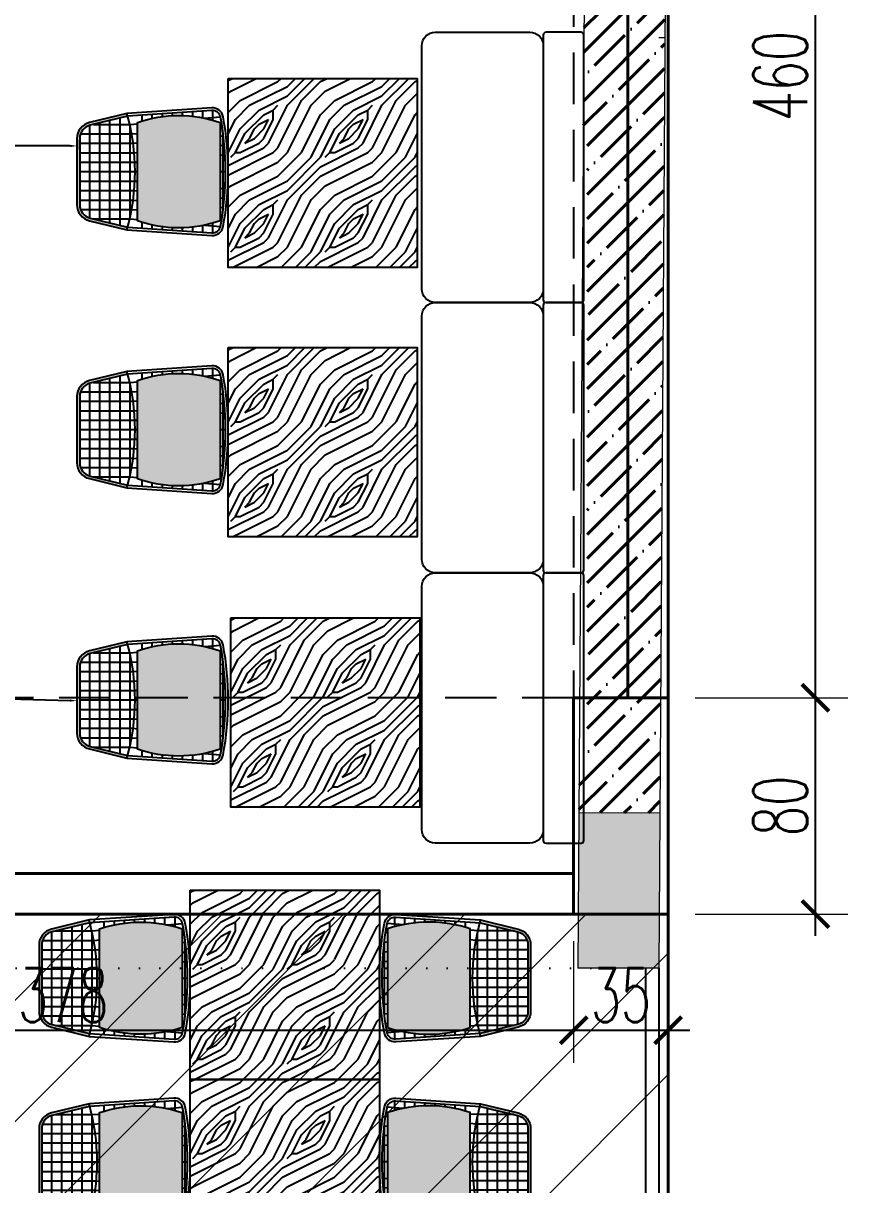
# Model space of a CAD drawing. Header units: millimetres. Extents: x 567392 to 582402, y 4512800 to 4518063.
# Drawn here: x 570239 to 570544.3, y 4513186.4 to 4513616.1 of the extents above; entities that cross this region are included whole.
import ezdxf

# ---------------------------------------------------------------- set-up
doc = ezdxf.new("R2010")
doc.units = ezdxf.units.MM
doc.linetypes.add('DASHED2', pattern=[9.525, 6.35, -3.175])
doc.linetypes.add('DOT', pattern=[0.25, 0, -0.25])
for name, color, linetype, lineweight in [('A-STRC-01', 2, 'Continuous', 40), ('a_8', 8, 'Continuous', 0), ('duvar', 7, 'Continuous', 35), ('estofado', 7, 'Continuous', 25), ('hatch', 251, 'Continuous', 40), ('PENCERE', 140, 'Continuous', 25), ('tefriş', 251, 'Continuous', 13)]:
    doc.layers.add(name, color=color, linetype=linetype, lineweight=lineweight)
doc.layers.add('a_dim', color=1, linetype='Continuous')
doc.layers.add('a_p1_d', color=1, linetype='DASHED2')
doc.layers.add('tefris', color=7, linetype='Continuous', lineweight=13, true_color=0x474747)
doc.styles.add('OLCU', font='SIMPLEX.shx', dxfattribs={"width": 0.65})
doc.styles.get("Standard").update_dxf_attribs({"font": 'Arial.ttf'})
doc.dimstyles.new('ISO-25', dxfattribs={"dimtxt": 2.5, "dimasz": 2.5, "dimexe": 1.25, "dimexo": 0.625, "dimtad": 1, "dimtxsty": 'Standard', "dimcen": 2.5, "dimadec": 0, "dimazin": 0, "dimtfac": 1, "dimtmove": 0, "dimatfit": 3, "dimfxl": 1, "dimarcsym": 0})
doc.dimstyles.new('OLCU-İC', dxfattribs={"dimtxt": 20, "dimasz": 10, "dimexe": 12, "dimexo": 10, "dimgap": 3, "dimtad": 1, "dimdec": 0, "dimdsep": 46, "dimtxsty": 'OLCU', "dimblk": 'ARCHTICK', "dimcen": 2, "dimdle": 8, "dimclrd": 73, "dimclre": 1, "dimclrt": 1, "dimadec": 0, "dimazin": 0, "dimtfac": 1, "dimtdec": 0, "dimtix": 1, "dimtmove": 2, "dimatfit": 3, "dimldrblk": 'DOT', "dimfxl": 100, "dimfxlon": 1, "dimtvp": 1, "dimtolj": 1, "dimlwd": -1, "dimlwe": 0, "dimarcsym": 0})

# ---------------------------------------------------------------- blocks, each defined once
blk = doc.blocks.new('_ArchTick')
at = {"const_width": 0.15}
blk.add_lwpolyline([(-0.5, -0.5), (0.5, 0.5)], dxfattribs=at)
blk = doc.blocks.new('*D611')
at = {"layer": 'a_dim', "color": 1, "lineweight": 0, "transparency": 16777216}
for p, q in [((570064.8, 4513276.52), (570064.8, 4513231.53)), ((570442.8, 4513276.52), (570442.8, 4513231.53))]:
    blk.add_line(p, q, dxfattribs=at)
at = {"layer": 'a_dim', "color": 73, "transparency": 16777216}
blk.add_line((570056.8, 4513243.53), (570450.8, 4513243.53), dxfattribs=at)
at = {"layer": 'Defpoints', "color": 0, "transparency": 16777216}
for p in [(570064.8, 4513286.52), (570442.8, 4513286.52), (570442.8, 4513243.53)]:
    blk.add_point(p, dxfattribs=at)
at = {"layer": 'a_dim', "color": 73, "transparency": 16777216, "xscale": 10, "yscale": 10, "zscale": 10, "rotation": 180}
blk.add_blockref('_ArchTick', (570064.8, 4513243.53), dxfattribs=at)
at = {"layer": 'a_dim', "color": 73, "transparency": 16777216, "xscale": 10, "yscale": 10, "zscale": 10}
blk.add_blockref('_ArchTick', (570442.8, 4513243.53), dxfattribs=at)
at = {"layer": 'a_dim', "color": 3, "transparency": 16777216, "insert": (570253.8, 4513256.53), "char_height": 20, "attachment_point": 5, "style": 'OLCU'}
blk.add_mtext('\\A1;378', dxfattribs=at)
blk = doc.blocks.new('_Dot')
at = {"color": 0, "linetype": 'ByBlock', "lineweight": -2}
blk.add_line((-0.5, 0), (-1, 0), dxfattribs=at)
at = {"color": 0, "linetype": 'ByBlock', "const_width": 0.5}
blk.add_lwpolyline([(-0.25, 0, 1), (0.25, 0, 1)], format="xyb", close=True, dxfattribs=at)
blk = doc.blocks.new('*D612')
at = {"layer": 'a_dim', "color": 1, "lineweight": 0, "transparency": 16777216}
for p, q in [((570442.8, 4513276.52), (570442.8, 4513231.53)), ((570477.8, 4513276.52), (570477.8, 4513231.53))]:
    blk.add_line(p, q, dxfattribs=at)
at = {"layer": 'a_dim', "color": 73, "transparency": 16777216}
blk.add_line((570434.8, 4513243.53), (570485.8, 4513243.53), dxfattribs=at)
at = {"layer": 'Defpoints', "color": 0, "transparency": 16777216}
for p in [(570442.8, 4513286.52), (570477.8, 4513286.52), (570477.8, 4513243.53)]:
    blk.add_point(p, dxfattribs=at)
at = {"layer": 'a_dim', "color": 73, "transparency": 16777216, "xscale": 10, "yscale": 10, "zscale": 10, "rotation": 180}
blk.add_blockref('_ArchTick', (570442.8, 4513243.53), dxfattribs=at)
at = {"layer": 'a_dim', "color": 73, "transparency": 16777216, "xscale": 10, "yscale": 10, "zscale": 10}
blk.add_blockref('_ArchTick', (570477.8, 4513243.53), dxfattribs=at)
at = {"layer": 'a_dim', "color": 3, "transparency": 16777216, "insert": (570460.3, 4513256.53), "char_height": 20, "attachment_point": 5, "style": 'OLCU'}
blk.add_mtext('\\A1;35', dxfattribs=at)
blk = doc.blocks.new('*D614')
at = {"layer": 'a_dim', "color": 73, "transparency": 16777216}
blk.add_line((570532.3, 4513278.52), (570532.3, 4513374.52), dxfattribs=at)
at = {"layer": 'a_dim', "color": 1, "lineweight": 0, "transparency": 16777216}
for p, q in [((570487.8, 4513366.52), (570544.3, 4513366.52)), ((570487.8, 4513286.52), (570544.3, 4513286.52))]:
    blk.add_line(p, q, dxfattribs=at)
at = {"layer": 'Defpoints', "color": 0, "transparency": 16777216}
for p in [(570477.8, 4513366.52), (570532.3, 4513366.52), (570477.8, 4513286.52)]:
    blk.add_point(p, dxfattribs=at)
at = {"layer": 'a_dim', "color": 73, "transparency": 16777216, "xscale": 10, "yscale": 10, "zscale": 10}
for p, rotation in [((570532.3, 4513366.52), 90), ((570532.3, 4513286.52), 270)]:
    blk.add_blockref('_ArchTick', p, dxfattribs=dict(at, rotation=rotation))
at = {"layer": 'a_dim', "color": 3, "transparency": 16777216, "insert": (570519.3, 4513326.52), "char_height": 20, "attachment_point": 5, "rotation": 90, "style": 'OLCU'}
blk.add_mtext('\\A1;80', dxfattribs=at)
blk = doc.blocks.new('*D615')
at = {"layer": 'a_dim', "color": 73, "transparency": 16777216}
blk.add_line((570532.3, 4513358.52), (570532.3, 4513834.52), dxfattribs=at)
at = {"layer": 'a_dim', "color": 1, "lineweight": 0, "transparency": 16777216}
for p, q in [((570487.8, 4513826.52), (570544.3, 4513826.52)), ((570487.8, 4513366.52), (570544.3, 4513366.52))]:
    blk.add_line(p, q, dxfattribs=at)
at = {"layer": 'Defpoints', "color": 0, "transparency": 16777216}
for p in [(570477.8, 4513826.52), (570532.3, 4513826.52), (570477.8, 4513366.52)]:
    blk.add_point(p, dxfattribs=at)
at = {"layer": 'a_dim', "color": 73, "transparency": 16777216, "xscale": 10, "yscale": 10, "zscale": 10}
for p, rotation in [((570532.3, 4513826.52), 90), ((570532.3, 4513366.52), 270)]:
    blk.add_blockref('_ArchTick', p, dxfattribs=dict(at, rotation=rotation))
at = {"layer": 'a_dim', "color": 3, "transparency": 16777216, "insert": (570519.3, 4513596.52), "char_height": 20, "attachment_point": 5, "rotation": 90, "style": 'OLCU'}
blk.add_mtext('\\A1;460', dxfattribs=at)
blk = doc.blocks.new('Banqueta Banc May')
at = {"layer": 'estofado'}
h = blk.add_hatch(color=256, dxfattribs=at)
h.set_gradient(color1=(203, 207, 210), one_color=1, tint=1, name='CYLINDER')
h.paths.add_polyline_path([(0.123, -0.01, -0.345989), (0.1716, -0.0482), (0.2052, -0.1866), (0.2053, -0.1878, 0.00324), (0.2152, -0.185), (0.1813, -0.0458, 0.345989), (0.123, 0), (-0.123, 0, 0.345989), (-0.1813, -0.0458), (-0.2152, -0.185, 0.00324), (-0.2053, -0.1878), (-0.2052, -0.1866), (-0.1716, -0.0482, -0.345989), (-0.123, -0.01)])
h = blk.add_hatch(color=256, dxfattribs=at)
h.set_gradient(color1=(203, 207, 210), one_color=1, tint=1, name='CYLINDER')
h.paths.add_polyline_path([(0.123, -0.01, -0.345989), (0.1716, -0.0482), (0.2052, -0.1866), (0.2053, -0.1878, 0.00324), (0.2152, -0.185), (0.1813, -0.0458, 0.345989), (0.123, 0), (-0.123, 0, 0.345989), (-0.1813, -0.0458), (-0.2152, -0.185, 0.00324), (-0.2053, -0.1878), (-0.2052, -0.1866), (-0.1716, -0.0482, -0.345989), (-0.123, -0.01)])
h = blk.add_hatch(color=256, dxfattribs=at)
h.set_gradient(color1=(225, 227, 229), one_color=1, tint=1, name='CURVED')
h.paths.add_polyline_path([(0.1821, -0.5295, 0.167263), (0.1821, -0.2239), (-0.1821, -0.2239, 0.167263), (-0.1821, -0.5295)])
for p, q in [((-0.1398, -0.0129), (-0.1398, -0.2025)), ((-0.1049, -0.01), (-0.1049, -0.208)), ((-0.0699, -0.01), (-0.0699, -0.2119)), ((-0.035, -0.01), (-0.035, -0.215)), ((0, -0.01), (0, -0.215)), ((0.035, -0.01), (0.035, -0.215)), ((0.0699, -0.01), (0.0699, -0.2119)), ((0.1049, -0.01), (0.1049, -0.208)), ((0.1398, -0.0129), (0.1398, -0.2025)), ((-0.1805, -0.0847), (0.1805, -0.0847)), ((-0.1748, -0.0611), (-0.1748, -0.1954)), ((-0.1714, -0.0473), (0.1714, -0.0473)), ((0.1748, -0.0611), (0.1748, -0.1954)), ((-0.1896, -0.1222), (0.1896, -0.1222)), ((-0.1987, -0.1596), (0.1987, -0.1596)), ((-0.1748, -0.1954), (-0.1771, -0.2239)), ((-0.1673, -0.197), (0.1673, -0.197)), ((-0.1398, -0.2025), (-0.1416, -0.2239)), ((-0.1049, -0.208), (-0.1062, -0.2239)), ((-0.0699, -0.2119), (-0.0709, -0.2239)), ((0.0699, -0.2119), (0.0709, -0.2239)), ((0.1049, -0.208), (0.1062, -0.2239)), ((0.1398, -0.2025), (0.1416, -0.2239)), ((0.1748, -0.1954), (0.1771, -0.2239)), ((-0.2089, -0.2414), (-0.1877, -0.2414)), ((-0.035, -0.215), (-0.0357, -0.2239)), ((0, -0.215), (0, -0.2239)), ((0.035, -0.215), (0.0357, -0.2239)), ((0.1877, -0.2414), (0.2089, -0.2414)), ((-0.2114, -0.2789), (-0.1973, -0.2789)), ((0.1973, -0.2789), (0.2114, -0.2789)), ((-0.2138, -0.3163), (-0.2037, -0.3163)), ((0.2037, -0.3163), (0.2138, -0.3163)), ((-0.2163, -0.3537), (-0.2071, -0.3537)), ((0.2071, -0.3537), (0.2163, -0.3537)), ((-0.2213, -0.4286), (-0.2048, -0.4286)), ((-0.2188, -0.3912), (-0.2074, -0.3912)), ((0.2048, -0.4286), (0.2213, -0.4286)), ((0.2074, -0.3912), (0.2188, -0.3912)), ((-0.2238, -0.466), (-0.1991, -0.466)), ((-0.1977, -0.4725), (-0.2026, -0.5311)), ((0.1977, -0.4725), (0.2026, -0.5311)), ((0.1991, -0.466), (0.2238, -0.466)), ((-0.226, -0.5034), (-0.1902, -0.5034)), ((0.1902, -0.5034), (0.226, -0.5034)), ((-0.1669, -0.5295), (-0.1676, -0.5371)), ((-0.1411, -0.5409), (0.1411, -0.5409)), ((-0.1315, -0.5295), (-0.1326, -0.5419)), ((-0.0962, -0.5295), (-0.0976, -0.5456)), ((-0.061, -0.5295), (-0.0626, -0.5482)), ((0, -0.5295), (0, -0.55)), ((0.061, -0.5295), (0.0626, -0.5482)), ((0.0962, -0.5295), (0.0976, -0.5456)), ((0.1315, -0.5295), (0.1326, -0.5419)), ((0.1669, -0.5295), (0.1676, -0.5371))]:
    blk.add_line(p, q, dxfattribs=at)
for points in [[(0.236, -0.4991), (0.2152, -0.185), (0.1813, -0.0458, 0.345989), (0.123, 0), (-0.123, 0, 0.345989), (-0.1813, -0.0458), (-0.2152, -0.185), (-0.236, -0.4991, 0.379693), (-0.2034, -0.5411, 0.092971), (0.2034, -0.5411, 0.379693)], [(0.226, -0.4998), (0.2052, -0.1866), (0.1716, -0.0482, 0.345989), (0.123, -0.01), (-0.123, -0.01, 0.345989), (-0.1716, -0.0482), (-0.2052, -0.1866), (-0.226, -0.4998, 0.379693), (-0.2016, -0.5313, 0.092971), (0.2016, -0.5313, 0.379693)], [(-0.1821, -0.5295, -0.167263), (-0.1821, -0.2239), (0.1821, -0.2239, -0.167263), (0.1821, -0.5295)]]:
    blk.add_lwpolyline(points, format="xyb", close=True, dxfattribs=at)
blk.add_arc((0, 0.5729), 0.7879, 254.1516, 285.8484, dxfattribs=at)
blk = doc.blocks.new('*D627')
at = {"layer": 'Defpoints', "color": 0, "transparency": 16777216}
for p in [(570195.36, 4513573.47), (570258.91, 4513573.47), (570195.36, 4513570.67)]:
    blk.add_point(p, dxfattribs=at)
at = {"layer": 'tefriş', "color": 0, "lineweight": -2, "transparency": 16777216}
for p, q in [((570195.36, 4513572.84), (570195.36, 4513569.42)), ((570258.91, 4513572.84), (570258.91, 4513569.42)), ((570256.41, 4513570.67), (570197.86, 4513570.67))]:
    blk.add_line(p, q, dxfattribs=at)
at = {"layer": 'tefriş', "color": 0, "transparency": 16777216}
for points in [[(570197.86, 4513571.09), (570197.86, 4513570.26), (570195.36, 4513570.67)], [(570256.41, 4513571.09), (570256.41, 4513570.26), (570258.91, 4513570.67)]]:
    blk.add_solid(points, dxfattribs=at)
at = {"layer": 'tefriş', "color": 0, "transparency": 16777216, "insert": (570227.13, 4513572.8), "char_height": 2.5, "attachment_point": 5}
blk.add_mtext('63,55', dxfattribs=at)
blk = doc.blocks.new('*D684')
at = {"layer": 'Defpoints', "color": 0, "transparency": 16777216}
for p in [(570157.46, 4513368.38), (570258.9, 4513365.44), (570258.91, 4513365.72)]:
    blk.add_point(p, dxfattribs=at)
at = {"layer": 'tefriş', "color": 0, "lineweight": -2, "transparency": 16777216}
for p, q in [((570157.45, 4513367.76), (570157.42, 4513366.86)), ((570159.96, 4513368.04), (570256.4, 4513365.51)), ((570258.89, 4513365.1), (570258.87, 4513364.2))]:
    blk.add_line(p, q, dxfattribs=at)
at = {"layer": 'tefriş', "color": 0, "transparency": 16777216}
for points in [[(570159.97, 4513368.46), (570159.95, 4513367.62), (570157.46, 4513368.11)], [(570256.41, 4513365.93), (570256.39, 4513365.09), (570258.9, 4513365.44)]]:
    blk.add_solid(points, dxfattribs=at)
at = {"layer": 'tefriş', "color": 0, "transparency": 16777216, "insert": (570208.23, 4513368.9), "char_height": 2.5, "attachment_point": 5, "rotation": 358.4975}
blk.add_mtext('101,48', dxfattribs=at)
blk = doc.blocks.new('KOLONS')
at = {"layer": 'A-STRC-01', "color": 3}
blk.add_lwpolyline([(-35, 0), (0, 0), (0, 80), (-35, 80)], close=True, dxfattribs=at)

msp = doc.modelspace()

# ---------------------------------------------------------------- hatches: boundary and pattern name
at = {"layer": 'a_8'}
h = msp.add_hatch(dxfattribs=at)
h.set_pattern_fill('ANSI31', color=256, scale=10, angle=-63.73146)
h.set_pattern_definition([(45, (568952.827, 4512555.28), (-22.45064, 22.45064), [])])
h.paths.add_polyline_path([(569239.802, 4512976.516), (570477.802, 4512976.516), (570477.802, 4513286.52), (569239.802, 4513286.52)])
at = {"layer": 'duvar'}
h = msp.add_hatch(color=251, dxfattribs=at)
h.dxf.hatch_style = 1
h.paths.add_polyline_path([(570474.736, 4513323.918), (570444.737, 4513324.11), (570444.369, 4513266.52), (570474.37, 4513266.52)])
at = {"layer": 'hatch'}
h = msp.add_hatch(dxfattribs=at)
h.set_pattern_fill('ANSI35', color=256, scale=2)
h.set_pattern_definition([(45, (501798.744, 4489427.766), (-8.9802561, 8.9802561), []), (45, (501807.724, 4489427.766), (-8.9802561, 8.9802561), [15.875, -3.175, 0, -3.175])])
h.paths.add_polyline_path([(570478.376, 4513894.534), (570448.376, 4513894.726), (570447.805, 4513805.156), (570447.805, 4513756.857), (570447.805, 4513635.857), (570446.725, 4513635.857), (570446.357, 4513578.095), (570447.805, 4513578.095), (570447.805, 4513459.095), (570447.805, 4513338.095), (570444.826, 4513338.095), (570444.737, 4513324.11), (570474.736, 4513323.918)])
at = {"layer": 'tefris', "linetype": 'Continuous', "lineweight": 25}
h = msp.add_hatch(dxfattribs=at)
h.set_pattern_fill('WOODFACE', color=35, scale=35, style=0, pattern_type=2)
h.set_pattern_definition([(360, (567867.55, 4519098.2), (35, 35), [1.75, -33.25]), (90, (567881.55, 4519110.45), (-35, 35), [3.5, -31.5]), (45, (567874.55, 4519106.95), (2e-14, 35), [2.4745, -7.4235, 2.4745, -4.949, 17.325, -14.850975]), (45, (567865.8, 4519096.45), (2e-14, 35), [2.47485, -4.9497, 2.47485, -39.59807]), (45, (567878.05, 4519099.95), (2e-14, 35), [2.47485, -47.02262]), (45, (567881.55, 4519098.2), (2e-14, 35), [2.47485, -47.02262]), (45, (567876.3, 4519101.7), (2e-14, 35), [2.47485, -47.02262]), (45, (567874.55, 4519103.45), (2e-14, 35), [4.9497, -44.54777]), (45, (567883.3, 4519129.7), (2e-14, 35), [4.9497, -44.54777]), (45, (567871.05, 4519105.2), (2e-14, 35), [9.8994, -39.59807]), (45, (567869.3, 4519106.95), (2e-14, 35), [9.8994, -39.59807]), (45, (567892.05, 4519117.45), (2e-14, 35), [9.8994, -39.59807]), (45, (567867.55, 4519110.45), (2e-14, 35), [7.42462, -42.07285]), (45, (567860.55, 4519115.7), (2e-14, 35), [7.42462, -42.07285]), (45, (567864.05, 4519112.2), (2e-14, 35), [7.42462, -42.07285]), (45, (567886.8, 4519122.7), (2e-14, 35), [12.37437, -37.1231]), (45, (567883.3, 4519124.45), (2e-14, 35), [12.37437, -37.1231]), (45, (567886.8, 4519115.7), (2e-14, 35), [17.32412, -32.17336]), (26.56505, (567871.05, 4519101.701), (35, 1e-08), [3.91312, -74.34926]), (26.56505, (567878.05, 4519112.201), (35, 1e-08), [3.91312, -74.34926]), (26.56505, (567876.3, 4519108.701), (35, 1e-08), [3.91312, -74.34926]), (26.56505, (567869.3, 4519098.201), (35, 1e-08), [7.82624, -70.43614]), (26.56505, (567876.3, 4519113.951), (35, 1e-08), [11.73936, -66.52302]), (26.56505, (567872.8, 4519115.701), (35, 1e-08), [15.65248, -62.6099]), (26.56505, (567869.3, 4519117.451), (35, 1e-08), [15.65248, -62.6099]), (26.56505, (567864.05, 4519127.951), (35, 1e-08), [15.65248, -62.6099]), (26.56505, (567864.05, 4519124.451), (35, 1e-08), [19.5656, -58.69678]), (26.56505, (567865.8, 4519120.951), (35, 1e-08), [19.5656, -58.69678]), (63.43495, (567878.05, 4519106.951), (2e-09, 35), [3.91312, -74.34926]), (63.43495, (567872.8, 4519103.451), (2e-09, 35), [3.91312, -74.34926]), (63.43495, (567867.55, 4519098.201), (2e-09, 35), [7.82624, -70.43614]), (63.43495, (567878.05, 4519103.451), (2e-09, 35), [7.82624, -70.43614]), (63.43495, (567864.05, 4519096.451), (2e-09, 35), [11.73936, -66.52302]), (63.43495, (567860.55, 4519096.451), (2e-09, 35), [15.65248, -62.6099]), (63.43495, (567892.05, 4519098.201), (2e-09, 35), [15.65248, -62.6099]), (63.43495, (567879.8, 4519101.701), (2e-09, 35), [15.65248, -62.6099]), (63.43495, (567886.8, 4519098.201), (2e-09, 35), [19.5656, -58.69678]), (63.43495, (567883.3, 4519099.951), (2e-09, 35), [19.5656, -58.69678])])
h.paths.add_polyline_path([(570384.906, 4513595.678), (570314.907, 4513595.674), (570314.907, 4513525.674), (570384.906, 4513525.678)])
h = msp.add_hatch(dxfattribs=at)
h.set_pattern_fill('WOODFACE', color=35, scale=35, style=0, pattern_type=2)
h.set_pattern_definition([(360, (567867.55, 4518998.578), (35, 35), [1.75, -33.25]), (90, (567881.55, 4519010.828), (-35, 35), [3.5, -31.5]), (45, (567874.55, 4519007.328), (2e-14, 35), [2.4745, -7.4235, 2.4745, -4.949, 17.325, -14.850975]), (45, (567865.8, 4518996.828), (2e-14, 35), [2.47485, -4.9497, 2.47485, -39.59807]), (45, (567878.05, 4519000.328), (2e-14, 35), [2.47485, -47.02262]), (45, (567881.55, 4518998.578), (2e-14, 35), [2.47485, -47.02262]), (45, (567876.3, 4519002.078), (2e-14, 35), [2.47485, -47.02262]), (45, (567874.55, 4519003.828), (2e-14, 35), [4.9497, -44.54777]), (45, (567883.3, 4519030.078), (2e-14, 35), [4.9497, -44.54777]), (45, (567871.05, 4519005.578), (2e-14, 35), [9.8994, -39.59807]), (45, (567869.3, 4519007.328), (2e-14, 35), [9.8994, -39.59807]), (45, (567892.05, 4519017.828), (2e-14, 35), [9.8994, -39.59807]), (45, (567867.55, 4519010.828), (2e-14, 35), [7.42462, -42.07285]), (45, (567860.55, 4519016.078), (2e-14, 35), [7.42462, -42.07285]), (45, (567864.05, 4519012.578), (2e-14, 35), [7.42462, -42.07285]), (45, (567886.8, 4519023.078), (2e-14, 35), [12.37437, -37.1231]), (45, (567883.3, 4519024.828), (2e-14, 35), [12.37437, -37.1231]), (45, (567886.8, 4519016.078), (2e-14, 35), [17.32412, -32.17336]), (26.56505, (567871.05, 4519002.078), (35, 1e-08), [3.91312, -74.34926]), (26.56505, (567878.05, 4519012.578), (35, 1e-08), [3.91312, -74.34926]), (26.56505, (567876.3, 4519009.078), (35, 1e-08), [3.91312, -74.34926]), (26.56505, (567869.3, 4518998.578), (35, 1e-08), [7.82624, -70.43614]), (26.56505, (567876.3, 4519014.328), (35, 1e-08), [11.73936, -66.52302]), (26.56505, (567872.8, 4519016.078), (35, 1e-08), [15.65248, -62.6099]), (26.56505, (567869.3, 4519017.828), (35, 1e-08), [15.65248, -62.6099]), (26.56505, (567864.05, 4519028.328), (35, 1e-08), [15.65248, -62.6099]), (26.56505, (567864.05, 4519024.828), (35, 1e-08), [19.5656, -58.69678]), (26.56505, (567865.8, 4519021.328), (35, 1e-08), [19.5656, -58.69678]), (63.43495, (567878.05, 4519007.328), (2e-09, 35), [3.91312, -74.34926]), (63.43495, (567872.8, 4519003.828), (2e-09, 35), [3.91312, -74.34926]), (63.43495, (567867.55, 4518998.578), (2e-09, 35), [7.82624, -70.43614]), (63.43495, (567878.05, 4519003.828), (2e-09, 35), [7.82624, -70.43614]), (63.43495, (567864.05, 4518996.828), (2e-09, 35), [11.73936, -66.52302]), (63.43495, (567860.55, 4518996.828), (2e-09, 35), [15.65248, -62.6099]), (63.43495, (567892.05, 4518998.578), (2e-09, 35), [15.65248, -62.6099]), (63.43495, (567879.8, 4519002.078), (2e-09, 35), [15.65248, -62.6099]), (63.43495, (567886.8, 4518998.578), (2e-09, 35), [19.5656, -58.69678]), (63.43495, (567883.3, 4519000.328), (2e-09, 35), [19.5656, -58.69678])])
h.paths.add_polyline_path([(570384.906, 4513496.055), (570314.907, 4513496.052), (570314.907, 4513426.052), (570384.906, 4513426.055)])
h = msp.add_hatch(dxfattribs=at)
h.set_pattern_fill('WOODFACE', color=35, scale=35, style=0, pattern_type=2)
h.set_pattern_definition([(360, (567868.55, 4518898.578), (35, 35), [1.75, -33.25]), (90, (567882.55, 4518910.828), (-35, 35), [3.5, -31.5]), (45, (567875.55, 4518907.328), (2e-14, 35), [2.4745, -7.4235, 2.4745, -4.949, 17.325, -14.850975]), (45, (567866.8, 4518896.828), (2e-14, 35), [2.47485, -4.9497, 2.47485, -39.59807]), (45, (567879.05, 4518900.328), (2e-14, 35), [2.47485, -47.02262]), (45, (567882.55, 4518898.578), (2e-14, 35), [2.47485, -47.02262]), (45, (567877.3, 4518902.078), (2e-14, 35), [2.47485, -47.02262]), (45, (567875.55, 4518903.828), (2e-14, 35), [4.9497, -44.54777]), (45, (567884.3, 4518930.078), (2e-14, 35), [4.9497, -44.54777]), (45, (567872.05, 4518905.578), (2e-14, 35), [9.8994, -39.59807]), (45, (567870.3, 4518907.328), (2e-14, 35), [9.8994, -39.59807]), (45, (567893.05, 4518917.828), (2e-14, 35), [9.8994, -39.59807]), (45, (567868.55, 4518910.828), (2e-14, 35), [7.42462, -42.07285]), (45, (567861.55, 4518916.078), (2e-14, 35), [7.42462, -42.07285]), (45, (567865.05, 4518912.578), (2e-14, 35), [7.42462, -42.07285]), (45, (567887.8, 4518923.078), (2e-14, 35), [12.37437, -37.1231]), (45, (567884.3, 4518924.828), (2e-14, 35), [12.37437, -37.1231]), (45, (567887.8, 4518916.078), (2e-14, 35), [17.32412, -32.17336]), (26.56505, (567872.05, 4518902.078), (35, 1e-08), [3.91312, -74.34926]), (26.56505, (567879.05, 4518912.578), (35, 1e-08), [3.91312, -74.34926]), (26.56505, (567877.3, 4518909.078), (35, 1e-08), [3.91312, -74.34926]), (26.56505, (567870.3, 4518898.578), (35, 1e-08), [7.82624, -70.43614]), (26.56505, (567877.3, 4518914.328), (35, 1e-08), [11.73936, -66.52302]), (26.56505, (567873.8, 4518916.078), (35, 1e-08), [15.65248, -62.6099]), (26.56505, (567870.3, 4518917.828), (35, 1e-08), [15.65248, -62.6099]), (26.56505, (567865.05, 4518928.328), (35, 1e-08), [15.65248, -62.6099]), (26.56505, (567865.05, 4518924.828), (35, 1e-08), [19.5656, -58.69678]), (26.56505, (567866.8, 4518921.328), (35, 1e-08), [19.5656, -58.69678]), (63.43495, (567879.05, 4518907.328), (2e-09, 35), [3.91312, -74.34926]), (63.43495, (567873.8, 4518903.828), (2e-09, 35), [3.91312, -74.34926]), (63.43495, (567868.55, 4518898.578), (2e-09, 35), [7.82624, -70.43614]), (63.43495, (567879.05, 4518903.828), (2e-09, 35), [7.82624, -70.43614]), (63.43495, (567865.05, 4518896.828), (2e-09, 35), [11.73936, -66.52302]), (63.43495, (567861.55, 4518896.828), (2e-09, 35), [15.65248, -62.6099]), (63.43495, (567893.05, 4518898.578), (2e-09, 35), [15.65248, -62.6099]), (63.43495, (567880.8, 4518902.078), (2e-09, 35), [15.65248, -62.6099]), (63.43495, (567887.8, 4518898.578), (2e-09, 35), [19.5656, -58.69678]), (63.43495, (567884.3, 4518900.328), (2e-09, 35), [19.5656, -58.69678])])
h.paths.add_polyline_path([(570385.906, 4513396.055), (570315.907, 4513396.052), (570315.907, 4513326.052), (570385.906, 4513326.055)])
h = msp.add_hatch(dxfattribs=at)
h.set_pattern_fill('WOODFACE', color=35, scale=35, style=0, pattern_type=2)
h.set_pattern_definition([(360, (567853.513, 4518797.873), (35, 35), [1.75, -33.25]), (90, (567867.513, 4518810.123), (-35, 35), [3.5, -31.5]), (45, (567860.513, 4518806.623), (2e-14, 35), [2.4745, -7.4235, 2.4745, -4.949, 17.325, -14.850975]), (45, (567851.763, 4518796.123), (2e-14, 35), [2.47485, -4.9497, 2.47485, -39.59807]), (45, (567864.013, 4518799.623), (2e-14, 35), [2.47485, -47.02262]), (45, (567867.513, 4518797.873), (2e-14, 35), [2.47485, -47.02262]), (45, (567862.263, 4518801.373), (2e-14, 35), [2.47485, -47.02262]), (45, (567860.513, 4518803.123), (2e-14, 35), [4.9497, -44.54777]), (45, (567869.263, 4518829.373), (2e-14, 35), [4.9497, -44.54777]), (45, (567857.013, 4518804.873), (2e-14, 35), [9.8994, -39.59807]), (45, (567855.263, 4518806.623), (2e-14, 35), [9.8994, -39.59807]), (45, (567878.013, 4518817.123), (2e-14, 35), [9.8994, -39.59807]), (45, (567853.513, 4518810.123), (2e-14, 35), [7.42462, -42.07285]), (45, (567846.513, 4518815.373), (2e-14, 35), [7.42462, -42.07285]), (45, (567850.013, 4518811.873), (2e-14, 35), [7.42462, -42.07285]), (45, (567872.763, 4518822.373), (2e-14, 35), [12.37437, -37.1231]), (45, (567869.263, 4518824.123), (2e-14, 35), [12.37437, -37.1231]), (45, (567872.763, 4518815.373), (2e-14, 35), [17.32412, -32.17336]), (26.56505, (567857.013, 4518801.373), (35, 1e-08), [3.91312, -74.34926]), (26.56505, (567864.013, 4518811.873), (35, 1e-08), [3.91312, -74.34926]), (26.56505, (567862.263, 4518808.373), (35, 1e-08), [3.91312, -74.34926]), (26.56505, (567855.263, 4518797.873), (35, 1e-08), [7.82624, -70.43614]), (26.56505, (567862.263, 4518813.623), (35, 1e-08), [11.73936, -66.52302]), (26.56505, (567858.763, 4518815.373), (35, 1e-08), [15.65248, -62.6099]), (26.56505, (567855.263, 4518817.123), (35, 1e-08), [15.65248, -62.6099]), (26.56505, (567850.013, 4518827.623), (35, 1e-08), [15.65248, -62.6099]), (26.56505, (567850.013, 4518824.123), (35, 1e-08), [19.5656, -58.69678]), (26.56505, (567851.763, 4518820.623), (35, 1e-08), [19.5656, -58.69678]), (63.43495, (567864.013, 4518806.623), (2e-09, 35), [3.91312, -74.34926]), (63.43495, (567858.763, 4518803.123), (2e-09, 35), [3.91312, -74.34926]), (63.43495, (567853.513, 4518797.873), (2e-09, 35), [7.82624, -70.43614]), (63.43495, (567864.013, 4518803.123), (2e-09, 35), [7.82624, -70.43614]), (63.43495, (567850.013, 4518796.123), (2e-09, 35), [11.73936, -66.52302]), (63.43495, (567846.513, 4518796.123), (2e-09, 35), [15.65248, -62.6099]), (63.43495, (567878.013, 4518797.873), (2e-09, 35), [15.65248, -62.6099]), (63.43495, (567865.763, 4518801.373), (2e-09, 35), [15.65248, -62.6099]), (63.43495, (567872.763, 4518797.873), (2e-09, 35), [19.5656, -58.69678]), (63.43495, (567869.263, 4518799.623), (2e-09, 35), [19.5656, -58.69678])])
h.paths.add_polyline_path([(570370.87, 4513295.35), (570300.87, 4513295.347), (570300.87, 4513225.347), (570370.87, 4513225.35)])
h = msp.add_hatch(dxfattribs=at)
h.set_pattern_fill('WOODFACE', color=35, scale=35, style=0, pattern_type=2)
h.set_pattern_definition([(360, (567853.513, 4518727.873), (35, 35), [1.75, -33.25]), (90, (567867.513, 4518740.123), (-35, 35), [3.5, -31.5]), (45, (567860.513, 4518736.623), (2e-14, 35), [2.4745, -7.4235, 2.4745, -4.949, 17.325, -14.850975]), (45, (567851.763, 4518726.123), (2e-14, 35), [2.47485, -4.9497, 2.47485, -39.59807]), (45, (567864.013, 4518729.623), (2e-14, 35), [2.47485, -47.02262]), (45, (567867.513, 4518727.873), (2e-14, 35), [2.47485, -47.02262]), (45, (567862.263, 4518731.373), (2e-14, 35), [2.47485, -47.02262]), (45, (567860.513, 4518733.123), (2e-14, 35), [4.9497, -44.54777]), (45, (567869.263, 4518759.373), (2e-14, 35), [4.9497, -44.54777]), (45, (567857.013, 4518734.873), (2e-14, 35), [9.8994, -39.59807]), (45, (567855.263, 4518736.623), (2e-14, 35), [9.8994, -39.59807]), (45, (567878.013, 4518747.123), (2e-14, 35), [9.8994, -39.59807]), (45, (567853.513, 4518740.123), (2e-14, 35), [7.42462, -42.07285]), (45, (567846.513, 4518745.373), (2e-14, 35), [7.42462, -42.07285]), (45, (567850.013, 4518741.873), (2e-14, 35), [7.42462, -42.07285]), (45, (567872.763, 4518752.373), (2e-14, 35), [12.37437, -37.1231]), (45, (567869.263, 4518754.123), (2e-14, 35), [12.37437, -37.1231]), (45, (567872.763, 4518745.373), (2e-14, 35), [17.32412, -32.17336]), (26.56505, (567857.013, 4518731.373), (35, 1e-08), [3.91312, -74.34926]), (26.56505, (567864.013, 4518741.873), (35, 1e-08), [3.91312, -74.34926]), (26.56505, (567862.263, 4518738.373), (35, 1e-08), [3.91312, -74.34926]), (26.56505, (567855.263, 4518727.873), (35, 1e-08), [7.82624, -70.43614]), (26.56505, (567862.263, 4518743.623), (35, 1e-08), [11.73936, -66.52302]), (26.56505, (567858.763, 4518745.373), (35, 1e-08), [15.65248, -62.6099]), (26.56505, (567855.263, 4518747.123), (35, 1e-08), [15.65248, -62.6099]), (26.56505, (567850.013, 4518757.623), (35, 1e-08), [15.65248, -62.6099]), (26.56505, (567850.013, 4518754.123), (35, 1e-08), [19.5656, -58.69678]), (26.56505, (567851.763, 4518750.623), (35, 1e-08), [19.5656, -58.69678]), (63.43495, (567864.013, 4518736.623), (2e-09, 35), [3.91312, -74.34926]), (63.43495, (567858.763, 4518733.123), (2e-09, 35), [3.91312, -74.34926]), (63.43495, (567853.513, 4518727.873), (2e-09, 35), [7.82624, -70.43614]), (63.43495, (567864.013, 4518733.123), (2e-09, 35), [7.82624, -70.43614]), (63.43495, (567850.013, 4518726.123), (2e-09, 35), [11.73936, -66.52302]), (63.43495, (567846.513, 4518726.123), (2e-09, 35), [15.65248, -62.6099]), (63.43495, (567878.013, 4518727.873), (2e-09, 35), [15.65248, -62.6099]), (63.43495, (567865.763, 4518731.373), (2e-09, 35), [15.65248, -62.6099]), (63.43495, (567872.763, 4518727.873), (2e-09, 35), [19.5656, -58.69678]), (63.43495, (567869.263, 4518729.623), (2e-09, 35), [19.5656, -58.69678])])
h.paths.add_polyline_path([(570370.87, 4513225.35), (570300.87, 4513225.347), (570300.87, 4513155.347), (570370.87, 4513155.35)])

# ---------------------------------------------------------------- linework, layer by layer
at = {"linetype": 'DOT', "ltscale": 30}
msp.add_line((569240.802, 4513266.52), (570459.37, 4513266.52), dxfattribs=at)
at = {"layer": 'A-STRC-01'}
for points in [[(567947.802, 4513366.52), (567947.802, 4515077.52), (570477.802, 4515077.52), (570477.802, 4513366.52)], [(570462.802, 4513826.52), (570462.802, 4513366.52)], [(570442.802, 4513301.52), (570064.802, 4513301.52)], [(569239.802, 4513286.52), (569239.802, 4512976.516), (570477.802, 4512976.516), (570477.802, 4513286.52)], [(570442.802, 4513286.52), (570064.802, 4513286.52)]]:
    msp.add_lwpolyline(points, dxfattribs=at)
at = {"layer": 'a_p1_d', "ltscale": 3}
for points in [[(570442.802, 4515062.52), (570442.802, 4513366.52)], [(570442.802, 4513366.52), (567982.802, 4513366.52)], [(570442.802, 4513286.52), (567982.802, 4513286.52)]]:
    msp.add_lwpolyline(points, dxfattribs=at)
at = {"layer": 'PENCERE'}
for p, q in [((570469.37, 4513266.52), (570469.37, 4512961.52)), ((570474.37, 4513266.52), (570474.37, 4512956.52))]:
    msp.add_line(p, q, dxfattribs=at)
at = {"layer": 'tefris', "linetype": 'Continuous', "lineweight": 25}
for points in [[(570426.571, 4513512.752), (570391.571, 4513512.752, -0.4142136), (570386.571, 4513517.752), (570386.571, 4513607.752, -0.4142136), (570391.571, 4513612.752), (570426.571, 4513612.752, -0.4142136), (570431.571, 4513607.752), (570431.571, 4513517.752, -0.4142136)], [(570432.571, 4513512.752), (570445.571, 4513512.752, 0.4142136), (570446.571, 4513513.752), (570446.571, 4513611.752, 0.4142136), (570445.571, 4513612.752), (570432.571, 4513612.752, 0.4142136), (570431.571, 4513611.752), (570431.571, 4513513.752, 0.4142136)], [(570426.571, 4513412.752), (570391.571, 4513412.752, -0.4142136), (570386.571, 4513417.752), (570386.571, 4513507.752, -0.4142136), (570391.571, 4513512.752), (570426.571, 4513512.752, -0.4142136), (570431.571, 4513507.752), (570431.571, 4513417.752, -0.4142136)], [(570432.571, 4513412.752), (570445.571, 4513412.752, 0.4142136), (570446.571, 4513413.752), (570446.571, 4513511.752, 0.4142136), (570445.571, 4513512.752), (570432.571, 4513512.752, 0.4142136), (570431.571, 4513511.752), (570431.571, 4513413.752, 0.4142136)], [(570426.571, 4513312.752), (570391.571, 4513312.752, -0.4142136), (570386.571, 4513317.752), (570386.571, 4513407.752, -0.4142136), (570391.571, 4513412.752), (570426.571, 4513412.752, -0.4142136), (570431.571, 4513407.752), (570431.571, 4513317.752, -0.4142136)], [(570432.571, 4513312.752), (570445.571, 4513312.752, 0.4142136), (570446.571, 4513313.752), (570446.571, 4513411.752, 0.4142136), (570445.571, 4513412.752), (570432.571, 4513412.752, 0.4142136), (570431.571, 4513411.752), (570431.571, 4513313.752, 0.4142136)]]:
    msp.add_lwpolyline(points, format="xyb", close=True, dxfattribs=at)
at = {"layer": 'tefris', "color": 35, "linetype": 'Continuous', "lineweight": 25}
for points in [[(570314.906, 4513595.678), (570384.906, 4513595.678), (570384.906, 4513525.678), (570314.906, 4513525.678), (570314.906, 4513595.678)], [(570314.906, 4513496.055), (570384.906, 4513496.055), (570384.906, 4513426.055), (570314.906, 4513426.055), (570314.906, 4513496.055)], [(570315.906, 4513396.055), (570385.906, 4513396.055), (570385.906, 4513326.055), (570315.906, 4513326.055), (570315.906, 4513396.055)], [(570300.87, 4513295.35), (570370.87, 4513295.35), (570370.87, 4513225.35), (570300.87, 4513225.35), (570300.87, 4513295.35)], [(570300.87, 4513225.35), (570370.87, 4513225.35), (570370.87, 4513155.35), (570300.87, 4513155.35), (570300.87, 4513225.35)]]:
    msp.add_lwpolyline(points, dxfattribs=at)
at = {"layer": 'tefriş'}
for p, q in [((570448.376, 4513894.726), (570444.369, 4513266.52)), ((570478.376, 4513894.534), (570474.37, 4513266.52)), ((570474.37, 4513610.842), (570476.566, 4513610.842)), ((570444.737, 4513324.11), (570474.736, 4513323.918)), ((570474.37, 4513290.842), (570474.525, 4513290.842)), ((570474.37, 4513266.52), (570444.369, 4513266.52))]:
    msp.add_line(p, q, dxfattribs=at)

# ---------------------------------------------------------------- block references
at = {"layer": 'A-STRC-01'}
msp.add_blockref('KOLONS', (570477.802, 4513286.52), dxfattribs=at)
at = {"layer": 'estofado', "yscale": 100, "zscale": 100}
for p, xscale, rotation in [((570258.907, 4513561.163), 100, 90.00000000000001), ((570258.907, 4513465.722), 100, 90.00000000000001), ((570258.907, 4513365.722), 100, 90.00000000000001), ((570244.87, 4513262.803), 100, 89.99999999999999), ((570426.87, 4513262.803), -100, 270), ((570244.87, 4513194.838), 100, 89.99999999999999), ((570426.87, 4513194.838), -100, 270)]:
    msp.add_blockref('Banqueta Banc May', p, dxfattribs=dict(at, xscale=xscale, rotation=rotation))

# ---------------------------------------------------------------- dimensions: what is measured, and where the dimension line sits
at = {"layer": 'a_dim'}
for base, p1, p2, picture, middle in [((570532.303, 4513826.52), (570477.802, 4513366.52), (570477.802, 4513826.52), '*D615', (570519.303, 4513596.52)), ((570532.303, 4513366.52), (570477.802, 4513286.52), (570477.802, 4513366.52), '*D614', (570519.303, 4513326.52))]:
    dim = msp.add_linear_dim(base=base, p1=p1, p2=p2, angle=90, dimstyle='OLCU-İC', override={"dimclrt": 3}, dxfattribs=at)
    dim.commit()
    dim.dimension.update_dxf_attribs({"geometry": picture, "text_midpoint": middle})
for base, p1, p2, picture, middle in [((570442.802, 4513243.525), (570064.802, 4513286.52), (570442.802, 4513286.52), '*D611', (570253.802, 4513256.525)), ((570477.802, 4513243.525), (570442.802, 4513286.52), (570477.802, 4513286.52), '*D612', (570460.302, 4513256.525))]:
    dim = msp.add_linear_dim(base=base, p1=p1, p2=p2, dimstyle='OLCU-İC', override={"dimclrt": 3}, dxfattribs=at)
    dim.commit()
    dim.dimension.update_dxf_attribs({"geometry": picture, "text_midpoint": middle})
at = {"layer": 'tefriş'}
for p1, p2, distance, picture, middle in [((570258.907, 4513573.467), (570195.361, 4513573.467), 2.793, '*D627', (570227.134, 4513572.801)), ((570157.465, 4513368.383), (570258.907, 4513365.722), -0.277, '*D684', (570208.234, 4513368.902))]:
    dim = msp.add_aligned_dim(p1=p1, p2=p2, distance=distance, dimstyle='ISO-25', dxfattribs=at)
    dim.commit()
    dim.dimension.update_dxf_attribs({"geometry": picture, "text_midpoint": middle})

doc.saveas('drawing.dxf')
